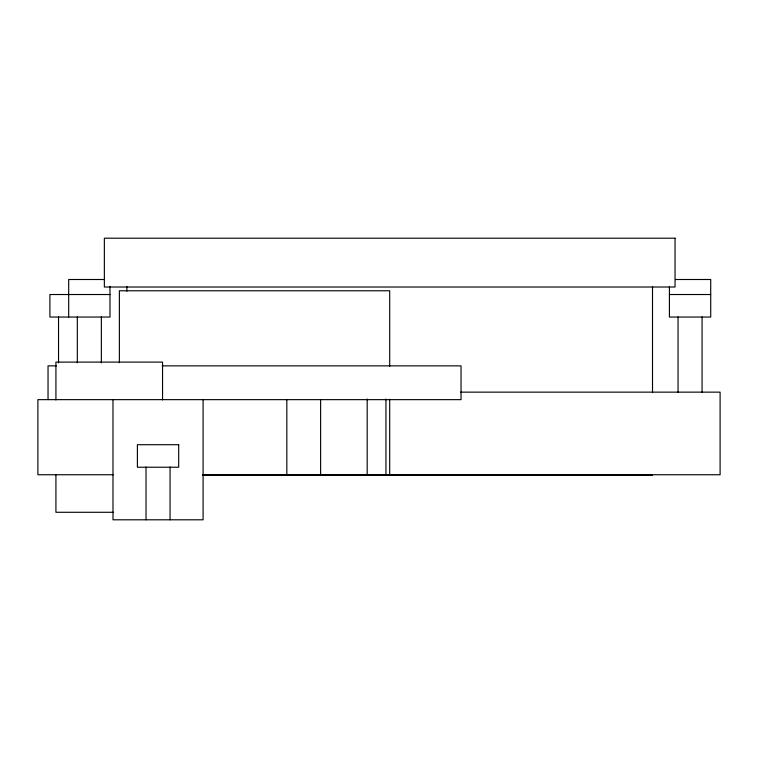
<?xml version="1.0" encoding="UTF-8"?>
<svg xmlns="http://www.w3.org/2000/svg" width="758" height="758" viewBox="0 0 758 758"><rect width="100%" height="100%" fill="white"/><g stroke="black" fill="none" stroke-linecap="round" stroke-linejoin="round"><path stroke-width="1.14" d="M103.941 279.503L68.684 279.503L68.684 317.052M675.463 279.503L710.71 279.503L710.71 317.052L669.418 317.052L669.418 286.439M109.986 294.521L49.905 294.521L49.905 317.052L109.986 317.052L109.986 286.439M669.418 294.521L710.71 294.521M56.405 365.858L48.038 365.858L48.038 399.646M162.165 365.858L461.035 365.858L461.035 399.646L37.9 399.646L37.9 474.745L113.359 474.745M460.75 392.142L720.1 392.142L720.1 474.745L202.594 474.745M202.651 475.124L652.515 475.124M113.34 512.285L55.921 512.285L55.921 474.442M702.079 316.901L702.079 392.284M678.05 316.901L678.05 392.284M652.515 286.505L652.515 392.597M389.697 366.247L389.697 290.769L119.376 290.769L119.376 362.703M389.697 399.267L389.697 474.745M385.945 399.002L385.945 474.745M367.175 399.002L367.175 474.745M320.615 399.646L320.615 474.745M286.827 399.646L286.827 474.745M203.097 399.646L203.097 519.798L112.989 519.798L112.989 399.646M170.057 466.994L170.057 519.798M162.553 399.949L162.553 362.106L55.921 362.106L55.921 399.949M146.029 466.994L146.029 519.798M126.88 286.505L126.88 291.224M101.354 316.901L101.354 362.845M77.325 316.901L77.325 362.845M58.537 316.901L58.537 362.845M675.046 238.202L104.358 238.202L104.358 287.017L675.046 287.017L675.046 238.202M178.698 444.709L137.397 444.709L137.397 467.231L178.698 467.231L178.698 444.709"/></g></svg>
